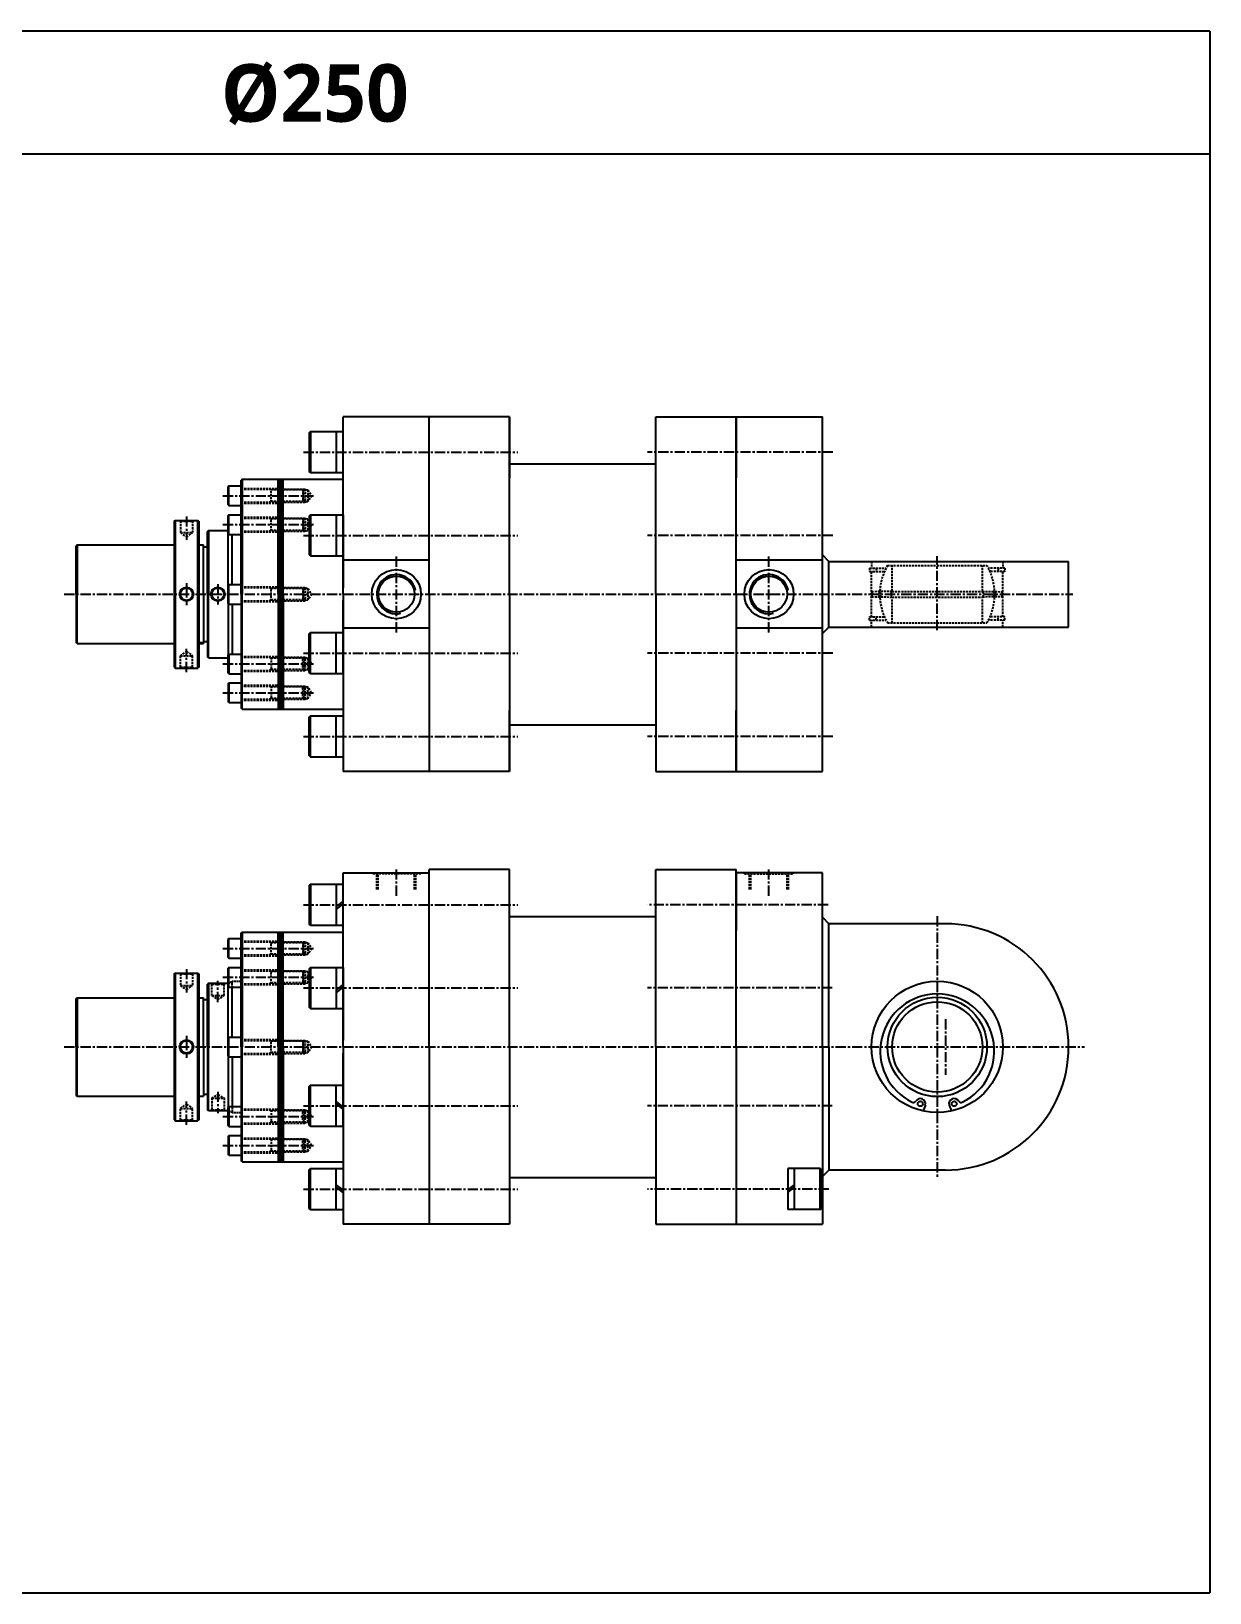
# Model space of a CAD drawing. Extents: x 0 to 8675, y 0 to 2968.
# Drawn here: x 7239 to 8675, y 0 to 1903 of the extents above; entities that cross this region are included whole.
import ezdxf

# ---------------------------------------------------------------- set-up
doc = ezdxf.new("R2010")
doc.units = 0
doc.header["$LTSCALE"] = 5
doc.header["$MEASUREMENT"] = 0
doc.header["$PDMODE"] = 34
for name, pattern in [('CENTERX2', [4, 2.5, -0.5, 0.5, -0.5]), ('HIDDEN', [0.375, 0.25, -0.125]), ('HIDDENX2', [0.75, 0.5, -0.25])]:
    doc.linetypes.add(name, pattern=pattern)
doc.layers.get('0').update_dxf_attribs({"linetype": 'CONTINUOUS'})
doc.layers.get('Defpoints').update_dxf_attribs({"linetype": 'CONTINUOUS'})
for name, color, linetype in [('CEN', 1, 'CENTERX2'), ('HID', 2, 'HIDDENX2'), ('HIDDEN', 2, 'HIDDEN'), ('ML', 3, 'CONTINUOUS'), ('테두리', 7, 'CONTINUOUS')]:
    doc.layers.add(name, color=color, linetype=linetype)
doc.styles.add('문자', font='romans.shx')

msp = doc.modelspace()

# ---------------------------------------------------------------- linework, layer by layer
for p, q in [((8674.5, 1902.7), (0, 1902.7)), ((8674.5, 1902.7), (8674.5, 0)), ((8674.5, 1752.7), (0, 1752.7))]:
    msp.add_line(p, q)
at = {"layer": 'CEN'}
for p, q in [((7570.4, 1389.9), (7831.5, 1389.9)), ((8215.1, 1389.9), (7989.4, 1389.9)), ((7472.1, 1336.7), (7582.6, 1336.7)), ((7427.8, 1311.5), (7427.8, 1283.1)), ((7472.1, 1301.5), (7582.6, 1301.5)), ((7570.4, 1288.4), (7831.5, 1288.4)), ((8215.1, 1288.4), (7989.4, 1288.4)), ((7683.5, 1170.1), (7683.5, 1263.9)), ((8137.5, 1170.1), (8137.5, 1263.9)), ((8342.5, 1172.8), (8342.5, 1263)), ((7427.8, 1230.2), (7427.8, 1203.2)), ((7466, 1229.1), (7466, 1204.3)), ((7278.7, 1216.7), (8507.5, 1216.7)), ((7427.8, 1121.8), (7427.8, 1150.2)), ((7570.4, 1144.9), (7831.5, 1144.9)), ((8215.1, 1144.9), (7989.4, 1144.9)), ((7472.1, 1131.8), (7582.6, 1131.8)), ((7472.1, 1096.7), (7582.6, 1096.7)), ((7472.1, 1096.7), (7582.6, 1096.7)), ((7570.4, 1043.5), (7831.5, 1043.5)), ((8215.1, 1043.5), (7989.4, 1043.5)), ((7683.5, 849.1), (7683.5, 881.1)), ((8137.5, 849.1), (8137.5, 881.1)), ((7570.4, 838.3), (7831.5, 838.3)), ((8209.5, 838.3), (7989.4, 838.3)), ((8342.5, 824.5), (8342.5, 505.7)), ((7472.1, 785.1), (7582.6, 785.1)), ((7427.8, 760), (7427.8, 731.6)), ((7466, 719.8), (7466, 745.8)), ((7472.1, 750), (7582.6, 750)), ((7570.4, 736.9), (7831.5, 736.9)), ((8214.4, 736.9), (7989.4, 736.9)), ((8352.5, 698.9), (8352.5, 631.1)), ((7427.8, 678.6), (7427.8, 651.6)), ((7278.7, 665.1), (8521.8, 665.1)), ((7466, 610.5), (7466, 584.5)), ((7427.8, 570.3), (7427.8, 598.7)), ((7570.4, 593.4), (7831.5, 593.4)), ((8214.4, 593.4), (7989.4, 593.4)), ((7472.1, 580.3), (7582.6, 580.3)), ((7472.1, 545.1), (7582.6, 545.1)), ((7472.1, 545.1), (7582.6, 545.1)), ((7570.4, 491.9), (7831.5, 491.9)), ((8210.5, 491.9), (7989.4, 491.9))]:
    msp.add_line(p, q, dxfattribs=at)
at = {"layer": 'Defpoints', "color": 0, "linetype": 'ByBlock'}
for p in [(7495.5, 805.1), (7453.5, 588.6), (7495.5, 525.1)]:
    msp.add_point(p, dxfattribs=at)
at = {"layer": 'HID'}
for p, q in [((7494.5, 1345.7), (7545.5, 1345.7)), ((7494.5, 1344.7), (7569.5, 1344.7)), ((7530.9, 1343.7), (7529.1, 1344.7)), ((7530.9, 1328.7), (7530.9, 1344.7)), ((7570.5, 1343.7), (7530.9, 1343.7)), ((7569.5, 1344.7), (7572.3, 1344.7)), ((7569.5, 1344.7), (7569.5, 1328.7)), ((7569.5, 1344.7), (7570.5, 1343.7)), ((7570.5, 1343.7), (7575.5, 1343.7)), ((7570.5, 1329.7), (7570.5, 1343.7)), ((7572.3, 1344.7), (7574.2, 1343.7)), ((7572.3, 1344.7), (7572.3, 1328.7)), ((7575.5, 1343.7), (7580.2, 1336.7)), ((7575.5, 1343.7), (7575.5, 1329.7)), ((7580.2, 1336.7), (7575.5, 1329.7)), ((7494.5, 1328.7), (7569.5, 1328.7)), ((7494.5, 1327.7), (7545.5, 1327.7)), ((7530.9, 1329.7), (7529.1, 1328.7)), ((7570.5, 1329.7), (7530.9, 1329.7)), ((7570.5, 1329.7), (7569.5, 1328.7)), ((7569.5, 1328.7), (7572.3, 1328.7)), ((7570.5, 1329.7), (7575.5, 1329.7)), ((7572.3, 1328.7), (7574.2, 1329.7)), ((7419.3, 1306.7), (7420.3, 1305.7)), ((7420.3, 1305.7), (7435.3, 1305.7)), ((7420.3, 1305.7), (7420.3, 1291.7)), ((7436.3, 1306.7), (7435.3, 1305.7)), ((7435.3, 1305.7), (7435.3, 1291.7)), ((7494.5, 1310.5), (7545.5, 1310.5)), ((7494.5, 1309.5), (7569.5, 1309.5)), ((7530.9, 1308.5), (7529.1, 1309.5)), ((7530.9, 1294.5), (7529.1, 1293.5)), ((7530.9, 1293.5), (7530.9, 1309.5)), ((7570.5, 1308.5), (7530.9, 1308.5)), ((7570.5, 1294.5), (7530.9, 1294.5)), ((7569.5, 1309.5), (7570.5, 1308.5)), ((7569.5, 1309.5), (7569.5, 1293.5)), ((7569.5, 1309.5), (7572.3, 1309.5)), ((7570.5, 1294.5), (7569.5, 1293.5)), ((7570.5, 1294.5), (7570.5, 1308.5)), ((7570.5, 1308.5), (7575.5, 1308.5)), ((7570.5, 1294.5), (7575.5, 1294.5)), ((7572.3, 1309.5), (7572.3, 1293.5)), ((7572.3, 1309.5), (7574.2, 1308.5)), ((7572.3, 1293.5), (7574.2, 1294.5)), ((7575.5, 1308.5), (7580.2, 1301.5)), ((7575.5, 1308.5), (7575.5, 1294.5)), ((7580.2, 1301.5), (7575.5, 1294.5)), ((7420.3, 1291.7), (7427.8, 1286.5)), ((7420.3, 1291.7), (7435.3, 1291.7)), ((7427.8, 1286.5), (7435.3, 1291.7)), ((7494.5, 1293.5), (7569.5, 1293.5)), ((7494.5, 1292.5), (7545.5, 1292.5)), ((7569.5, 1293.5), (7572.3, 1293.5)), ((8262.5, 1256.7), (8262.5, 1248.4)), ((8422.5, 1256.7), (8422.5, 1248.4)), ((8260, 1248.4), (8280, 1248.4)), ((8260, 1248.4), (8260, 1244.2)), ((8260, 1244.2), (8278.1, 1244.2)), ((8262.5, 1189.2), (8262.5, 1244.2)), ((8268.1, 1248.4), (8268.1, 1244.2)), ((8281.8, 1251.7), (8403.1, 1251.7)), ((8287.5, 1220.2), (8287.5, 1251.7)), ((8397.5, 1220.2), (8397.5, 1251.7)), ((8425, 1248.4), (8404.9, 1248.4)), ((8425, 1244.2), (8406.8, 1244.2)), ((8416.8, 1248.4), (8416.8, 1244.2)), ((8422.5, 1189.2), (8422.5, 1244.2)), ((8425, 1248.4), (8425, 1244.2)), ((7494.5, 1225.7), (7545.5, 1225.7)), ((7494.5, 1224.7), (7569.5, 1224.7)), ((7530.9, 1223.7), (7529.1, 1224.7)), ((7530.9, 1208.7), (7530.9, 1224.7)), ((7570.5, 1223.7), (7530.9, 1223.7)), ((7569.5, 1224.7), (7570.5, 1223.7)), ((7569.5, 1224.7), (7569.5, 1208.7)), ((7569.5, 1224.7), (7572.3, 1224.7)), ((7570.5, 1209.7), (7570.5, 1223.7)), ((7570.5, 1223.7), (7575.5, 1223.7)), ((7572.3, 1224.7), (7572.3, 1208.7)), ((7572.3, 1224.7), (7574.2, 1223.7)), ((7575.5, 1223.7), (7580.2, 1216.7)), ((7575.5, 1223.7), (7575.5, 1209.7)), ((8287.5, 1220.2), (8262.5, 1219.7)), ((8287.5, 1220.2), (8397.5, 1220.2)), ((8397.5, 1220.2), (8422.5, 1219.7)), ((7494.5, 1208.7), (7569.5, 1208.7)), ((7494.5, 1207.7), (7545.5, 1207.7)), ((7530.9, 1209.7), (7529.1, 1208.7)), ((7570.5, 1209.7), (7530.9, 1209.7)), ((7570.5, 1209.7), (7569.5, 1208.7)), ((7569.5, 1208.7), (7572.3, 1208.7)), ((7570.5, 1209.7), (7575.5, 1209.7)), ((7572.3, 1208.7), (7574.2, 1209.7)), ((7580.2, 1216.7), (7575.5, 1209.7)), ((8262.5, 1213.7), (8287.5, 1213.2)), ((8287.5, 1213.2), (8397.5, 1213.2)), ((8287.5, 1181.7), (8287.5, 1213.2)), ((8422.5, 1213.7), (8397.5, 1213.2)), ((8397.5, 1181.7), (8397.5, 1213.2)), ((8260, 1189.2), (8278.1, 1189.2)), ((8260, 1185), (8260, 1189.2)), ((8260, 1185), (8280, 1185)), ((8262.5, 1176.7), (8262.5, 1185)), ((8268.1, 1185), (8268.1, 1189.2)), ((8281.8, 1181.7), (8403.1, 1181.7)), ((8425, 1185), (8404.9, 1185)), ((8425, 1189.2), (8406.8, 1189.2)), ((8416.8, 1185), (8416.8, 1189.2)), ((8422.5, 1176.7), (8422.5, 1185)), ((8425, 1185), (8425, 1189.2)), ((7420.3, 1141.7), (7427.8, 1146.8)), ((7420.3, 1127.7), (7420.3, 1141.7)), ((7420.3, 1141.7), (7435.3, 1141.7)), ((7427.8, 1146.8), (7435.3, 1141.7)), ((7435.3, 1127.7), (7435.3, 1141.7)), ((7419.3, 1126.7), (7420.3, 1127.7)), ((7420.3, 1127.7), (7435.3, 1127.7)), ((7436.3, 1126.7), (7435.3, 1127.7)), ((7494.5, 1140.8), (7545.5, 1140.8)), ((7494.5, 1139.8), (7569.5, 1139.8)), ((7494.5, 1123.8), (7569.5, 1123.8)), ((7494.5, 1122.8), (7545.5, 1122.8)), ((7530.9, 1138.8), (7529.1, 1139.8)), ((7530.9, 1124.8), (7529.1, 1123.8)), ((7530.9, 1139.8), (7530.9, 1123.8)), ((7570.5, 1138.8), (7530.9, 1138.8)), ((7570.5, 1124.8), (7530.9, 1124.8)), ((7569.5, 1123.8), (7569.5, 1139.8)), ((7569.5, 1139.8), (7572.3, 1139.8)), ((7570.5, 1138.8), (7569.5, 1139.8)), ((7569.5, 1123.8), (7570.5, 1124.8)), ((7569.5, 1123.8), (7572.3, 1123.8)), ((7570.5, 1138.8), (7570.5, 1124.8)), ((7570.5, 1138.8), (7575.5, 1138.8)), ((7570.5, 1124.8), (7575.5, 1124.8)), ((7572.3, 1123.8), (7572.3, 1139.8)), ((7572.3, 1139.8), (7574.2, 1138.8)), ((7572.3, 1123.8), (7574.2, 1124.8)), ((7575.5, 1124.8), (7575.5, 1138.8)), ((7580.2, 1131.8), (7575.5, 1138.8)), ((7575.5, 1124.8), (7580.2, 1131.8)), ((7494.5, 1105.7), (7545.5, 1105.7)), ((7494.5, 1105.7), (7545.5, 1105.7)), ((7494.5, 1104.7), (7569.5, 1104.7)), ((7494.5, 1104.7), (7569.5, 1104.7)), ((7530.9, 1103.7), (7529.1, 1104.7)), ((7530.9, 1103.7), (7529.1, 1104.7)), ((7530.9, 1104.7), (7530.9, 1088.7)), ((7530.9, 1104.7), (7530.9, 1088.7)), ((7570.5, 1103.7), (7530.9, 1103.7)), ((7570.5, 1103.7), (7530.9, 1103.7)), ((7569.5, 1088.7), (7569.5, 1104.7)), ((7569.5, 1088.7), (7569.5, 1104.7)), ((7570.5, 1103.7), (7569.5, 1104.7)), ((7569.5, 1104.7), (7572.3, 1104.7)), ((7570.5, 1103.7), (7569.5, 1104.7)), ((7569.5, 1104.7), (7572.3, 1104.7)), ((7570.5, 1103.7), (7570.5, 1089.7)), ((7570.5, 1103.7), (7570.5, 1089.7)), ((7570.5, 1103.7), (7575.5, 1103.7)), ((7570.5, 1103.7), (7575.5, 1103.7)), ((7572.3, 1088.7), (7572.3, 1104.7)), ((7572.3, 1088.7), (7572.3, 1104.7)), ((7572.3, 1104.7), (7574.2, 1103.7)), ((7572.3, 1104.7), (7574.2, 1103.7)), ((7580.2, 1096.7), (7575.5, 1103.7)), ((7580.2, 1096.7), (7575.5, 1103.7)), ((7575.5, 1089.7), (7575.5, 1103.7)), ((7575.5, 1089.7), (7575.5, 1103.7)), ((7494.5, 1088.7), (7569.5, 1088.7)), ((7494.5, 1088.7), (7569.5, 1088.7)), ((7494.5, 1087.7), (7545.5, 1087.7)), ((7494.5, 1087.7), (7545.5, 1087.7)), ((7530.9, 1089.7), (7529.1, 1088.7)), ((7530.9, 1089.7), (7529.1, 1088.7)), ((7570.5, 1089.7), (7530.9, 1089.7)), ((7570.5, 1089.7), (7530.9, 1089.7)), ((7569.5, 1088.7), (7570.5, 1089.7)), ((7569.5, 1088.7), (7570.5, 1089.7)), ((7569.5, 1088.7), (7572.3, 1088.7)), ((7569.5, 1088.7), (7572.3, 1088.7)), ((7570.5, 1089.7), (7575.5, 1089.7)), ((7570.5, 1089.7), (7575.5, 1089.7)), ((7572.3, 1088.7), (7574.2, 1089.7)), ((7572.3, 1088.7), (7574.2, 1089.7)), ((7575.5, 1089.7), (7580.2, 1096.7)), ((7575.5, 1089.7), (7580.2, 1096.7)), ((7653.5, 876.1), (7653.5, 877.1)), ((7653.5, 876.1), (7653.5, 877.1)), ((7713.5, 876.1), (7653.5, 876.1)), ((7659.6, 857.1), (7659.6, 876.1)), ((7661.5, 857.1), (7661.5, 876.1)), ((7705.5, 857.1), (7705.5, 876.1)), ((7707.4, 857.1), (7707.4, 876.1)), ((7713.5, 876.1), (7713.5, 877.1)), ((7713.5, 876.1), (7713.5, 877.1)), ((8107.5, 876.1), (8107.5, 877.1)), ((8107.5, 876.1), (8107.5, 877.1)), ((8107.5, 876.1), (8167.5, 876.1)), ((8113.6, 857.1), (8113.6, 876.1)), ((8115.5, 857.1), (8115.5, 876.1)), ((8159.5, 857.1), (8159.5, 876.1)), ((8161.4, 857.1), (8161.4, 876.1)), ((8167.5, 876.1), (8167.5, 877.1)), ((8167.5, 876.1), (8167.5, 877.1)), ((7494.5, 794.1), (7545.5, 794.1)), ((7494.5, 793.1), (7569.5, 793.1)), ((7530.9, 792.1), (7529.1, 793.1)), ((7530.9, 777.1), (7530.9, 793.1)), ((7570.5, 792.1), (7530.9, 792.1)), ((7569.5, 793.1), (7570.5, 792.1)), ((7569.5, 793.1), (7569.5, 777.1)), ((7569.5, 793.1), (7572.3, 793.1)), ((7570.5, 778.1), (7570.5, 792.1)), ((7570.5, 792.1), (7575.5, 792.1)), ((7572.3, 793.1), (7572.3, 777.1)), ((7572.3, 793.1), (7574.2, 792.1)), ((7575.5, 792.1), (7575.5, 778.1)), ((7575.5, 792.1), (7580.2, 785.1)), ((7580.2, 785.1), (7575.5, 778.1)), ((7494.5, 777.1), (7569.5, 777.1)), ((7494.5, 776.1), (7545.5, 776.1)), ((7530.9, 778.1), (7529.1, 777.1)), ((7570.5, 778.1), (7530.9, 778.1)), ((7570.5, 778.1), (7569.5, 777.1)), ((7569.5, 777.1), (7572.3, 777.1)), ((7570.5, 778.1), (7575.5, 778.1)), ((7572.3, 777.1), (7574.2, 778.1)), ((7419.3, 755.1), (7420.3, 754.1)), ((7420.3, 754.1), (7420.3, 740.1)), ((7420.3, 754.1), (7435.3, 754.1)), ((7436.3, 755.1), (7435.3, 754.1)), ((7435.3, 754.1), (7435.3, 740.1)), ((7457.5, 742.6), (7458.5, 741.6)), ((7473.5, 741.6), (7474.5, 742.6)), ((7494.5, 759), (7545.5, 759)), ((7494.5, 758), (7569.5, 758)), ((7530.9, 757), (7529.1, 758)), ((7530.9, 743), (7529.1, 742)), ((7530.9, 742), (7530.9, 758)), ((7570.5, 757), (7530.9, 757)), ((7570.5, 743), (7530.9, 743)), ((7569.5, 758), (7572.3, 758)), ((7569.5, 758), (7569.5, 742)), ((7569.5, 758), (7570.5, 757)), ((7570.5, 743), (7569.5, 742)), ((7570.5, 757), (7575.5, 757)), ((7570.5, 743), (7570.5, 757)), ((7570.5, 743), (7575.5, 743)), ((7572.3, 758), (7574.2, 757)), ((7572.3, 758), (7572.3, 742)), ((7572.3, 742), (7574.2, 743)), ((7575.5, 757), (7580.2, 750)), ((7575.5, 757), (7575.5, 743)), ((7580.2, 750), (7575.5, 743)), ((7420.3, 740.1), (7427.8, 735)), ((7420.3, 740.1), (7435.3, 740.1)), ((7427.8, 735), (7435.3, 740.1)), ((7458.5, 727.6), (7458.5, 741.6)), ((7458.5, 741.6), (7473.5, 741.6)), ((7458.5, 727.6), (7473.5, 727.6)), ((7458.5, 727.6), (7466, 723.1)), ((7466, 723.1), (7473.5, 727.6)), ((7473.5, 727.6), (7473.5, 741.6)), ((7494.5, 742), (7569.5, 742)), ((7494.5, 741), (7545.5, 741)), ((7569.5, 742), (7572.3, 742)), ((7494.5, 674.1), (7545.5, 674.1)), ((7494.5, 673.1), (7569.5, 673.1)), ((7530.9, 672.1), (7529.1, 673.1)), ((7530.9, 657.1), (7530.9, 673.1)), ((7570.5, 672.1), (7530.9, 672.1)), ((7569.5, 673.1), (7572.3, 673.1)), ((7569.5, 673.1), (7569.5, 657.1)), ((7569.5, 673.1), (7570.5, 672.1)), ((7570.5, 672.1), (7575.5, 672.1)), ((7570.5, 658.1), (7570.5, 672.1)), ((7572.3, 673.1), (7574.2, 672.1)), ((7572.3, 673.1), (7572.3, 657.1)), ((7575.5, 672.1), (7580.2, 665.1)), ((7575.5, 672.1), (7575.5, 658.1)), ((7494.5, 657.1), (7569.5, 657.1)), ((7494.5, 656.1), (7545.5, 656.1)), ((7530.9, 658.1), (7529.1, 657.1)), ((7570.5, 658.1), (7530.9, 658.1)), ((7570.5, 658.1), (7569.5, 657.1)), ((7569.5, 657.1), (7572.3, 657.1)), ((7570.5, 658.1), (7575.5, 658.1)), ((7572.3, 657.1), (7574.2, 658.1)), ((7580.2, 665.1), (7575.5, 658.1)), ((7420.3, 590.1), (7427.8, 595.3)), ((7420.3, 576.1), (7420.3, 590.1)), ((7420.3, 590.1), (7435.3, 590.1)), ((7427.8, 595.3), (7435.3, 590.1)), ((7435.3, 576.1), (7435.3, 590.1)), ((7458.5, 602.6), (7466, 607.2)), ((7458.5, 602.6), (7458.5, 588.6)), ((7458.5, 602.6), (7473.5, 602.6)), ((7466, 607.2), (7473.5, 602.6)), ((7473.5, 602.6), (7473.5, 588.6)), ((7419.3, 575.1), (7420.3, 576.1)), ((7420.3, 576.1), (7435.3, 576.1)), ((7436.3, 575.1), (7435.3, 576.1)), ((7457.5, 587.6), (7458.5, 588.6)), ((7458.5, 588.6), (7473.5, 588.6)), ((7473.5, 588.6), (7474.5, 587.6)), ((7473.5, 588.6), (7474.5, 587.6)), ((7494.5, 589.3), (7545.5, 589.3)), ((7494.5, 588.3), (7569.5, 588.3)), ((7494.5, 572.3), (7569.5, 572.3)), ((7494.5, 571.3), (7545.5, 571.3)), ((7530.9, 587.3), (7529.1, 588.3)), ((7530.9, 573.3), (7529.1, 572.3)), ((7530.9, 588.3), (7530.9, 572.3)), ((7570.5, 587.3), (7530.9, 587.3)), ((7570.5, 573.3), (7530.9, 573.3)), ((7570.5, 587.3), (7569.5, 588.3)), ((7569.5, 572.3), (7569.5, 588.3)), ((7569.5, 588.3), (7572.3, 588.3)), ((7569.5, 572.3), (7570.5, 573.3)), ((7569.5, 572.3), (7572.3, 572.3)), ((7570.5, 587.3), (7570.5, 573.3)), ((7570.5, 587.3), (7575.5, 587.3)), ((7570.5, 573.3), (7575.5, 573.3)), ((7572.3, 572.3), (7572.3, 588.3)), ((7572.3, 588.3), (7574.2, 587.3)), ((7572.3, 572.3), (7574.2, 573.3)), ((7580.2, 580.3), (7575.5, 587.3)), ((7575.5, 573.3), (7575.5, 587.3)), ((7575.5, 573.3), (7580.2, 580.3)), ((7494.5, 554.1), (7545.5, 554.1)), ((7494.5, 554.1), (7545.5, 554.1)), ((7494.5, 553.1), (7569.5, 553.1)), ((7494.5, 553.1), (7569.5, 553.1)), ((7530.9, 552.1), (7529.1, 553.1)), ((7530.9, 552.1), (7529.1, 553.1)), ((7530.9, 553.1), (7530.9, 537.1)), ((7530.9, 553.1), (7530.9, 537.1)), ((7570.5, 552.1), (7530.9, 552.1)), ((7570.5, 552.1), (7530.9, 552.1)), ((7569.5, 553.1), (7572.3, 553.1)), ((7569.5, 537.1), (7569.5, 553.1)), ((7570.5, 552.1), (7569.5, 553.1)), ((7569.5, 553.1), (7572.3, 553.1)), ((7569.5, 537.1), (7569.5, 553.1)), ((7570.5, 552.1), (7569.5, 553.1)), ((7570.5, 552.1), (7575.5, 552.1)), ((7570.5, 552.1), (7570.5, 538.1)), ((7570.5, 552.1), (7575.5, 552.1)), ((7570.5, 552.1), (7570.5, 538.1)), ((7572.3, 553.1), (7574.2, 552.1)), ((7572.3, 537.1), (7572.3, 553.1)), ((7572.3, 553.1), (7574.2, 552.1)), ((7572.3, 537.1), (7572.3, 553.1)), ((7580.2, 545.1), (7575.5, 552.1)), ((7575.5, 538.1), (7575.5, 552.1)), ((7580.2, 545.1), (7575.5, 552.1)), ((7575.5, 538.1), (7575.5, 552.1)), ((7494.5, 537.1), (7569.5, 537.1)), ((7494.5, 537.1), (7569.5, 537.1)), ((7494.5, 536.1), (7545.5, 536.1)), ((7494.5, 536.1), (7545.5, 536.1)), ((7530.9, 538.1), (7529.1, 537.1)), ((7530.9, 538.1), (7529.1, 537.1)), ((7570.5, 538.1), (7530.9, 538.1)), ((7570.5, 538.1), (7530.9, 538.1)), ((7569.5, 537.1), (7570.5, 538.1)), ((7569.5, 537.1), (7570.5, 538.1)), ((7569.5, 537.1), (7572.3, 537.1)), ((7569.5, 537.1), (7572.3, 537.1)), ((7570.5, 538.1), (7575.5, 538.1)), ((7570.5, 538.1), (7575.5, 538.1)), ((7572.3, 537.1), (7574.2, 538.1)), ((7572.3, 537.1), (7574.2, 538.1)), ((7575.5, 538.1), (7580.2, 545.1)), ((7575.5, 538.1), (7580.2, 545.1))]:
    msp.add_line(p, q, dxfattribs=at)
for centre, radius, start, end in [((8342.5, 1216.7), 70, 150, 210), ((8342.5, 1216.7), 70, 330, 30), ((8259.2, 1216.7), 4.44, 317.4506, 42.5494), ((8275.9, 1216.7), 4.66, 136.5568, 223.4432), ((8269.2, 1216.7), 4.66, 316.5568, 43.4432), ((8291.1, 1216.7), 5.04, 135.9991, 224.0009), ((8393.8, 1216.7), 5.04, 315.9991, 44.0009), ((8415.8, 1216.7), 4.66, 136.5568, 223.4432), ((8409, 1216.7), 4.66, 316.5568, 43.4432), ((8425.7, 1216.7), 4.44, 137.4506, 222.5494)]:
    msp.add_arc(centre, radius, start, end, dxfattribs=at)
at = {"layer": 'HIDDEN'}
for p, q in [((7478.5, 742.6), (7483.5, 745.1)), ((7483.5, 745.1), (7494.5, 745.1)), ((7483.5, 738), (7483.5, 745.1)), ((7483.5, 592.3), (7483.5, 585.1)), ((7478.5, 587.6), (7483.5, 585.1)), ((7483.5, 585.1), (7494.5, 585.1))]:
    msp.add_line(p, q, dxfattribs=at)
at = {"layer": 'ML'}
for p, q in [((7618.5, 1216.7), (7618.5, 1432.7)), ((7821.5, 1432.7), (7618.5, 1432.7)), ((7723.5, 1216.7), (7723.5, 1432.7)), ((7723.5, 1216.7), (7723.5, 1432.7)), ((7821.5, 1216.7), (7821.5, 1432.7)), ((7821.5, 1432.7), (7821.5, 1358.3)), ((7999.5, 1216.7), (7999.5, 1432.7)), ((7999.5, 1432.7), (8202.5, 1432.7)), ((7999.5, 1216.7), (7999.5, 1432.7)), ((8097.5, 1216.7), (8097.5, 1432.7)), ((8097.5, 1432.7), (8097.5, 1358.3)), ((8097.5, 1428.7), (8097.5, 1358.3)), ((8202.5, 1000.7), (8202.5, 1432.7)), ((8202.5, 1216.7), (8202.5, 1428.7)), ((7578.8, 1414.9), (7577.3, 1413.4)), ((7577.3, 1413.4), (7578.8, 1414.9)), ((7577.3, 1413.4), (7577.3, 1366.4)), ((7578.8, 1414.9), (7578.8, 1364.9)), ((7578.8, 1414.9), (7618.5, 1414.9)), ((7610.3, 1414.9), (7610.3, 1364.9)), ((7821.5, 1375.7), (7999.5, 1375.7)), ((7495.5, 1356.7), (7494.5, 1355.7)), ((7494.5, 1216.7), (7494.5, 1355.7)), ((7495.5, 1356.7), (7495.5, 1216.7)), ((7495.5, 1356.7), (7618.5, 1356.7)), ((7539.5, 1216.7), (7539.5, 1356.7)), ((7541.5, 1216.7), (7541.5, 1356.7)), ((7543.5, 1216.7), (7543.5, 1356.7)), ((7545.5, 1216.7), (7545.5, 1356.7)), ((7577.3, 1366.4), (7578.8, 1364.9)), ((7578.8, 1364.9), (7577.3, 1366.4)), ((7578.8, 1364.9), (7618.5, 1364.9)), ((7479.5, 1348.7), (7478.5, 1347.7)), ((7478.5, 1325.7), (7478.5, 1347.7)), ((7479.5, 1348.7), (7494.5, 1348.7)), ((7479.5, 1324.7), (7479.5, 1348.7)), ((7478.5, 1325.7), (7479.5, 1324.7)), ((7479.5, 1313.5), (7478.5, 1312.5)), ((7479.5, 1324.7), (7494.5, 1324.7)), ((7479.5, 1313.5), (7494.5, 1313.5)), ((7479.5, 1289.5), (7479.5, 1313.5)), ((7577.3, 1311.9), (7578.8, 1313.4)), ((7578.8, 1313.4), (7577.3, 1311.9)), ((7578.8, 1313.4), (7578.8, 1263.4)), ((7578.8, 1313.4), (7618.5, 1313.4)), ((7610.3, 1313.4), (7610.3, 1263.4)), ((7618.5, 1313.4), (7618.5, 1224.5)), ((7412.8, 1305.7), (7413.8, 1306.7)), ((7412.8, 1305.7), (7412.8, 1127.7)), ((7413.8, 1306.7), (7413.8, 1126.7)), ((7413.8, 1306.7), (7441.8, 1306.7)), ((7441.8, 1126.7), (7441.8, 1306.7)), ((7442.8, 1305.7), (7441.8, 1306.7)), ((7442.8, 1305.7), (7442.8, 1127.7)), ((7454.5, 1294.2), (7453.5, 1293.2)), ((7454.5, 1294.2), (7454.5, 1216.7)), ((7454.5, 1294.2), (7478.5, 1294.2)), ((7478.5, 1290.5), (7478.5, 1312.5)), ((7478.5, 1216.7), (7478.5, 1294.2)), ((7577.3, 1311.9), (7577.3, 1264.9)), ((7294.5, 1276.7), (7293.5, 1275.7)), ((7293.5, 1216.7), (7293.5, 1275.7)), ((7294.5, 1276.7), (7294.5, 1216.7)), ((7294.5, 1276.7), (7412.8, 1276.7)), ((7442.8, 1276.7), (7448.5, 1276.7)), ((7448.5, 1216.7), (7448.5, 1276.7)), ((7453.5, 1216.7), (7453.5, 1293.2)), ((7478.5, 1290.5), (7479.5, 1289.5)), ((7479.5, 1289.5), (7494.5, 1289.5)), ((7483.5, 1228.7), (7483.5, 1289.5)), ((7448.5, 1274.4), (7453.5, 1274.4)), ((7578.8, 1263.4), (7577.3, 1264.9)), ((7577.3, 1264.9), (7578.8, 1263.4)), ((7578.8, 1263.4), (7618.5, 1263.4)), ((7723.5, 1258.1), (7618.5, 1258.1)), ((8202.5, 1258.1), (8097.5, 1258.1)), ((8210.5, 1256.7), (8202.5, 1264.7)), ((8210.5, 1256.7), (8502.5, 1256.7)), ((8210.5, 1176.7), (8210.5, 1256.7)), ((8502.5, 1176.7), (8502.5, 1256.7)), ((7479.5, 1228.7), (7478.5, 1227.7)), ((7478.5, 1205.7), (7478.5, 1227.7)), ((7479.5, 1228.7), (7494.5, 1228.7)), ((7479.5, 1204.7), (7479.5, 1228.7)), ((7293.5, 1216.7), (7293.5, 1157.7)), ((7294.5, 1156.7), (7294.5, 1216.7)), ((7448.5, 1216.7), (7448.5, 1156.7)), ((7453.5, 1216.7), (7453.5, 1140.2)), ((7454.5, 1139.2), (7454.5, 1216.7)), ((7478.5, 1216.7), (7478.5, 1139.2)), ((7478.5, 1205.7), (7479.5, 1204.7)), ((7479.5, 1204.7), (7494.5, 1204.7)), ((7483.5, 1204.7), (7483.5, 1143.8)), ((7494.5, 1216.7), (7494.5, 1077.7)), ((7495.5, 1076.7), (7495.5, 1216.7)), ((7539.5, 1216.7), (7539.5, 1076.7)), ((7541.5, 1216.7), (7541.5, 1076.7)), ((7543.5, 1216.7), (7543.5, 1076.7)), ((7545.5, 1216.7), (7545.5, 1076.7)), ((7618.5, 1216.7), (7618.5, 1000.7)), ((7618.5, 1119.9), (7618.5, 1208.9)), ((7723.5, 1216.7), (7723.5, 1000.7)), ((7723.5, 1216.7), (7723.5, 1000.7)), ((7821.5, 1216.7), (7821.5, 1000.7)), ((7999.5, 1216.7), (7999.5, 1000.7)), ((8097.5, 1216.7), (8097.5, 1000.7)), ((7577.3, 1168.4), (7578.8, 1169.9)), ((7578.8, 1169.9), (7577.3, 1168.4)), ((7577.3, 1121.4), (7577.3, 1168.4)), ((7578.8, 1119.9), (7578.8, 1169.9)), ((7578.8, 1169.9), (7618.5, 1169.9)), ((7610.3, 1119.9), (7610.3, 1169.9)), ((7723.5, 1175.3), (7618.5, 1175.3)), ((8202.5, 1175.3), (8097.5, 1175.3)), ((8210.5, 1176.7), (8202.5, 1168.7)), ((8210.5, 1176.7), (8502.5, 1176.7)), ((7294.5, 1156.7), (7293.5, 1157.7)), ((7294.5, 1156.7), (7412.8, 1156.7)), ((7442.8, 1156.7), (7448.5, 1156.7)), ((7448.5, 1158.9), (7453.5, 1158.9)), ((7479.5, 1143.8), (7478.5, 1142.8)), ((7478.5, 1120.8), (7478.5, 1142.8)), ((7478.5, 1142.8), (7478.5, 1120.8)), ((7479.5, 1143.8), (7494.5, 1143.8)), ((7479.5, 1143.8), (7479.5, 1119.8)), ((7412.8, 1127.7), (7413.8, 1126.7)), ((7413.8, 1126.7), (7441.8, 1126.7)), ((7442.8, 1127.7), (7441.8, 1126.7)), ((7454.5, 1139.2), (7453.5, 1140.2)), ((7454.5, 1139.2), (7478.5, 1139.2)), ((7479.5, 1119.8), (7478.5, 1120.8)), ((7478.5, 1107.7), (7479.5, 1108.7)), ((7478.5, 1107.7), (7479.5, 1108.7)), ((7478.5, 1107.7), (7478.5, 1085.7)), ((7478.5, 1107.7), (7478.5, 1085.7)), ((7479.5, 1119.8), (7494.5, 1119.8)), ((7479.5, 1108.7), (7494.5, 1108.7)), ((7479.5, 1108.7), (7494.5, 1108.7)), ((7479.5, 1108.7), (7479.5, 1084.7)), ((7479.5, 1108.7), (7479.5, 1084.7)), ((7578.8, 1119.9), (7577.3, 1121.4)), ((7577.3, 1121.4), (7578.8, 1119.9)), ((7578.8, 1119.9), (7577.3, 1121.4)), ((7577.3, 1121.4), (7578.8, 1119.9)), ((7578.8, 1119.9), (7618.5, 1119.9)), ((7479.5, 1084.7), (7478.5, 1085.7)), ((7479.5, 1084.7), (7478.5, 1085.7)), ((7479.5, 1084.7), (7494.5, 1084.7)), ((7479.5, 1084.7), (7494.5, 1084.7)), ((7495.5, 1076.7), (7494.5, 1077.7)), ((7495.5, 1076.7), (7618.5, 1076.7)), ((7578.8, 1068.5), (7577.3, 1067)), ((7577.3, 1067), (7578.8, 1068.5)), ((7577.3, 1020), (7577.3, 1067)), ((7578.8, 1018.5), (7578.8, 1068.5)), ((7578.8, 1068.5), (7618.5, 1068.5)), ((7610.3, 1018.5), (7610.3, 1068.5)), ((7821.5, 1000.7), (7821.5, 1075.1)), ((8097.5, 1000.7), (8097.5, 1075.1)), ((7821.5, 1057.7), (7999.5, 1057.7)), ((7577.3, 1020), (7578.8, 1018.5)), ((7578.8, 1018.5), (7577.3, 1020)), ((7578.8, 1018.5), (7618.5, 1018.5)), ((7821.5, 1000.7), (7618.5, 1000.7)), ((7999.5, 1000.7), (8202.5, 1000.7)), ((7618.5, 665.1), (7618.5, 877.1)), ((7618.5, 877.1), (7723.5, 877.1)), ((7723.5, 665.1), (7723.5, 881.1)), ((7821.5, 881.1), (7723.5, 881.1)), ((7821.5, 665.1), (7821.5, 881.1)), ((7999.5, 665.1), (7999.5, 881.1)), ((7999.5, 881.1), (8097.5, 881.1)), ((8097.5, 665.1), (8097.5, 881.1)), ((8202.5, 877.1), (8097.5, 877.1)), ((8097.5, 877.1), (8097.5, 806.8)), ((8202.5, 665.1), (8202.5, 877.1)), ((8202.5, 665.1), (8202.5, 877.1)), ((7577.3, 861.8), (7578.8, 863.3)), ((7578.8, 863.3), (7577.3, 861.8)), ((7577.3, 861.8), (7577.3, 814.8)), ((7578.8, 863.3), (7578.8, 813.3)), ((7578.8, 863.3), (7618.5, 863.3)), ((7610.3, 863.3), (7610.3, 813.3)), ((7618.5, 842.5), (7610.3, 836.1)), ((7618.5, 839.5), (7610.3, 833.1)), ((7821.5, 824.1), (7999.5, 824.1)), ((8202.5, 823.1), (8210.5, 815.1)), ((7495.5, 805.1), (7494.5, 804.1)), ((7494.5, 665.1), (7494.5, 804.1)), ((7495.5, 805.1), (7618.5, 805.1)), ((7495.5, 805.1), (7495.5, 665.1)), ((7539.5, 665.1), (7539.5, 805.1)), ((7541.5, 665.1), (7541.5, 805.1)), ((7543.5, 665.1), (7543.5, 805.1)), ((7545.5, 665.1), (7545.5, 805.1)), ((7578.8, 813.3), (7577.3, 814.8)), ((7577.3, 814.8), (7578.8, 813.3)), ((7578.8, 813.3), (7618.5, 813.3)), ((8352.5, 815.1), (8210.5, 815.1)), ((8210.5, 665.1), (8210.5, 815.1)), ((7479.5, 797.1), (7478.5, 796.1)), ((7478.5, 774.1), (7478.5, 796.1)), ((7479.5, 797.1), (7494.5, 797.1)), ((7479.5, 773.1), (7479.5, 797.1)), ((7478.5, 774.1), (7479.5, 773.1)), ((7479.5, 762), (7478.5, 761)), ((7479.5, 773.1), (7494.5, 773.1)), ((7479.5, 762), (7494.5, 762)), ((7479.5, 738), (7479.5, 762)), ((7578.8, 761.9), (7577.3, 760.4)), ((7577.3, 760.4), (7578.8, 761.9)), ((7578.8, 761.9), (7618.5, 761.9)), ((7578.8, 761.9), (7578.8, 711.9)), ((7610.3, 761.9), (7610.3, 711.9)), ((7618.5, 761.9), (7618.5, 672.9)), ((7412.8, 754.1), (7413.8, 755.1)), ((7412.8, 754.1), (7412.8, 576.1)), ((7413.8, 755.1), (7441.8, 755.1)), ((7413.8, 755.1), (7413.8, 575.1)), ((7442.8, 754.1), (7441.8, 755.1)), ((7441.8, 575.1), (7441.8, 755.1)), ((7442.8, 754.1), (7442.8, 576.1)), ((7454.5, 742.6), (7453.5, 741.6)), ((7454.5, 742.6), (7478.5, 742.6)), ((7454.5, 742.6), (7454.5, 665.1)), ((7478.5, 739), (7478.5, 761)), ((7478.5, 665.1), (7478.5, 742.6)), ((7577.3, 760.4), (7577.3, 713.4)), ((7294.5, 725.1), (7293.5, 724.1)), ((7293.5, 665.1), (7293.5, 724.1)), ((7294.5, 725.1), (7412.8, 725.1)), ((7294.5, 725.1), (7294.5, 665.1)), ((7442.8, 725.1), (7448.5, 725.1)), ((7448.5, 665.1), (7448.5, 725.1)), ((7453.5, 665.1), (7453.5, 741.6)), ((7478.5, 739), (7479.5, 738)), ((7479.5, 738), (7494.5, 738)), ((7483.5, 677.1), (7483.5, 738)), ((7618.5, 741), (7610.3, 734.6)), ((7618.5, 738), (7610.3, 731.6)), ((7448.5, 722.9), (7453.5, 722.9)), ((7577.3, 713.4), (7578.8, 711.9)), ((7578.8, 711.9), (7577.3, 713.4)), ((7578.8, 711.9), (7618.5, 711.9)), ((7479.5, 677.1), (7478.5, 676.1)), ((7478.5, 654.1), (7478.5, 676.1)), ((7479.5, 677.1), (7494.5, 677.1)), ((7479.5, 653.1), (7479.5, 677.1)), ((7293.5, 665.1), (7293.5, 606.1)), ((7294.5, 605.1), (7294.5, 665.1)), ((7448.5, 665.1), (7448.5, 605.1)), ((7453.5, 665.1), (7453.5, 588.6)), ((7454.5, 587.6), (7454.5, 665.1)), ((7478.5, 665.1), (7478.5, 587.6)), ((7478.5, 654.1), (7479.5, 653.1)), ((7479.5, 653.1), (7494.5, 653.1)), ((7483.5, 653.1), (7483.5, 592.3)), ((7494.5, 665.1), (7494.5, 526.1)), ((7495.5, 525.1), (7495.5, 665.1)), ((7539.5, 665.1), (7539.5, 525.1)), ((7541.5, 665.1), (7541.5, 525.1)), ((7543.5, 665.1), (7543.5, 525.1)), ((7545.5, 665.1), (7545.5, 525.1)), ((7618.5, 665.1), (7618.5, 449.1)), ((7618.5, 568.4), (7618.5, 657.3)), ((7723.5, 665.1), (7723.5, 449.1)), ((7821.5, 665.1), (7821.5, 449.1)), ((7999.5, 665.1), (7999.5, 449.1)), ((8097.5, 665.1), (8097.5, 449.1)), ((8202.5, 665.1), (8202.5, 453.1)), ((8202.5, 665.1), (8202.5, 449.1)), ((8210.5, 665.1), (8210.5, 515.1)), ((7578.8, 618.4), (7577.3, 616.9)), ((7577.3, 616.9), (7578.8, 618.4)), ((7577.3, 569.9), (7577.3, 616.9)), ((7578.8, 568.4), (7578.8, 618.4)), ((7578.8, 618.4), (7618.5, 618.4)), ((7610.3, 568.4), (7610.3, 618.4)), ((7294.5, 605.1), (7293.5, 606.1)), ((7294.5, 605.1), (7412.8, 605.1)), ((7442.8, 605.1), (7448.5, 605.1)), ((7448.5, 607.4), (7453.5, 607.4)), ((7479.5, 592.3), (7478.5, 591.3)), ((7478.5, 591.3), (7478.5, 569.3)), ((7478.5, 569.3), (7478.5, 591.3)), ((7479.5, 592.3), (7494.5, 592.3)), ((7479.5, 592.3), (7479.5, 568.3)), ((7618.5, 592.2), (7610.3, 598.6)), ((7618.5, 589.2), (7610.3, 595.6)), ((8328, 594.2), (8325.1, 587)), ((8356.9, 594.2), (8359.8, 587)), ((7412.8, 576.1), (7413.8, 575.1)), ((7413.8, 575.1), (7441.8, 575.1)), ((7442.8, 576.1), (7441.8, 575.1)), ((7454.5, 587.6), (7453.5, 588.6)), ((7454.5, 587.6), (7478.5, 587.6)), ((7479.5, 568.3), (7478.5, 569.3)), ((7478.5, 556.1), (7479.5, 557.1)), ((7478.5, 556.1), (7479.5, 557.1)), ((7478.5, 556.1), (7478.5, 534.1)), ((7478.5, 556.1), (7478.5, 534.1)), ((7479.5, 568.3), (7494.5, 568.3)), ((7479.5, 557.1), (7494.5, 557.1)), ((7479.5, 557.1), (7479.5, 533.1)), ((7479.5, 557.1), (7494.5, 557.1)), ((7479.5, 557.1), (7479.5, 533.1)), ((7577.3, 569.9), (7578.8, 568.4)), ((7578.8, 568.4), (7577.3, 569.9)), ((7577.3, 569.9), (7578.8, 568.4)), ((7578.8, 568.4), (7577.3, 569.9)), ((7578.8, 568.4), (7618.5, 568.4)), ((7479.5, 533.1), (7478.5, 534.1)), ((7479.5, 533.1), (7478.5, 534.1)), ((7479.5, 533.1), (7494.5, 533.1)), ((7479.5, 533.1), (7494.5, 533.1)), ((7495.5, 525.1), (7494.5, 526.1)), ((7495.5, 525.1), (7618.5, 525.1)), ((7577.3, 515.4), (7578.8, 516.9)), ((7578.8, 516.9), (7577.3, 515.4)), ((7577.3, 468.4), (7577.3, 515.4)), ((7578.8, 466.9), (7578.8, 516.9)), ((7578.8, 516.9), (7618.5, 516.9)), ((7610.3, 466.9), (7610.3, 516.9)), ((8200, 516.9), (8160.3, 516.9)), ((8160.3, 516.9), (8160.3, 466.9)), ((8168.5, 466.9), (8168.5, 516.9)), ((8200, 466.9), (8200, 516.9)), ((8201.5, 515.4), (8200, 516.9)), ((8200, 516.9), (8201.5, 515.4)), ((8201.5, 468.4), (8201.5, 515.4)), ((8202.5, 507.1), (8210.5, 515.1)), ((8352.5, 515.1), (8210.5, 515.1)), ((7618.5, 490.8), (7610.3, 497.1)), ((7821.5, 506.1), (7999.5, 506.1)), ((8160.3, 490.8), (8168.5, 497.1)), ((7618.5, 487.7), (7610.3, 494.1)), ((8160.3, 487.7), (8168.5, 494.1)), ((7578.8, 466.9), (7577.3, 468.4)), ((7577.3, 468.4), (7578.8, 466.9)), ((7578.8, 466.9), (7618.5, 466.9)), ((8200, 466.9), (8160.3, 466.9)), ((8200, 466.9), (8201.5, 468.4)), ((8201.5, 468.4), (8200, 466.9)), ((7821.5, 449.1), (7618.5, 449.1)), ((7999.5, 449.1), (8202.5, 449.1))]:
    msp.add_line(p, q, dxfattribs=at)
at = {"layer": 'ML', "color": 2}
msp.add_line((7442.8, 1157.7), (7448.5, 1157.7), dxfattribs=at)
at = {"layer": 'ML'}
for centre, radius in [((7683.5, 1216.7), 30), ((7683.5, 1216.7), 22), ((8137.5, 1216.7), 30), ((8137.5, 1216.7), 22), ((7427.8, 1216.7), 8.5), ((7427.8, 1216.7), 7.5), ((7466, 1216.7), 8.5), ((7466, 1216.7), 7.5), ((8342.5, 665.1), 80), ((8342.5, 665.1), 60.6), ((8342.5, 665.1), 55), ((7427.8, 665.1), 8.5), ((7427.8, 665.1), 7.5), ((8321.8, 595.8), 3), ((8363.1, 595.8), 3)]:
    msp.add_circle(centre, radius, dxfattribs=at)
for centre, radius, start, end in [((8352.5, 665.1), 150, 270, 90), ((8342.5, 660.1), 69.5, 296.0629, 243.9371), ((8313.4, 600.8), 3.42, 243.9371, 329.4025), ((8321.8, 595.8), 6.34, 345.3537, 149.4025), ((8363.1, 595.8), 6.34, 30.5975, 194.6463), ((8371.5, 600.8), 3.42, 210.5975, 296.0629)]:
    msp.add_arc(centre, radius, start, end, dxfattribs=at)
at = {"layer": '테두리'}
msp.add_line((0, 0), (8674.5, 0), dxfattribs=at)
for centre in [(7683.5, 1216.7), (8137.5, 1216.7)]:
    msp.add_arc(centre, 23.9, 11.275, 283.6101, dxfattribs=at)

# ---------------------------------------------------------------- texts
at = {"insert": (7469.7, 1862.4), "char_height": 70, "attachment_point": 1, "style": '문자'}
msp.add_mtext_dynamic_manual_height_columns('{\\fMalgun Gothic|b1|i0|c129|p50;%%C250}', width=124.533, gutter_width=16, heights=[-75.6], dxfattribs=at)

doc.saveas('drawing.dxf')
